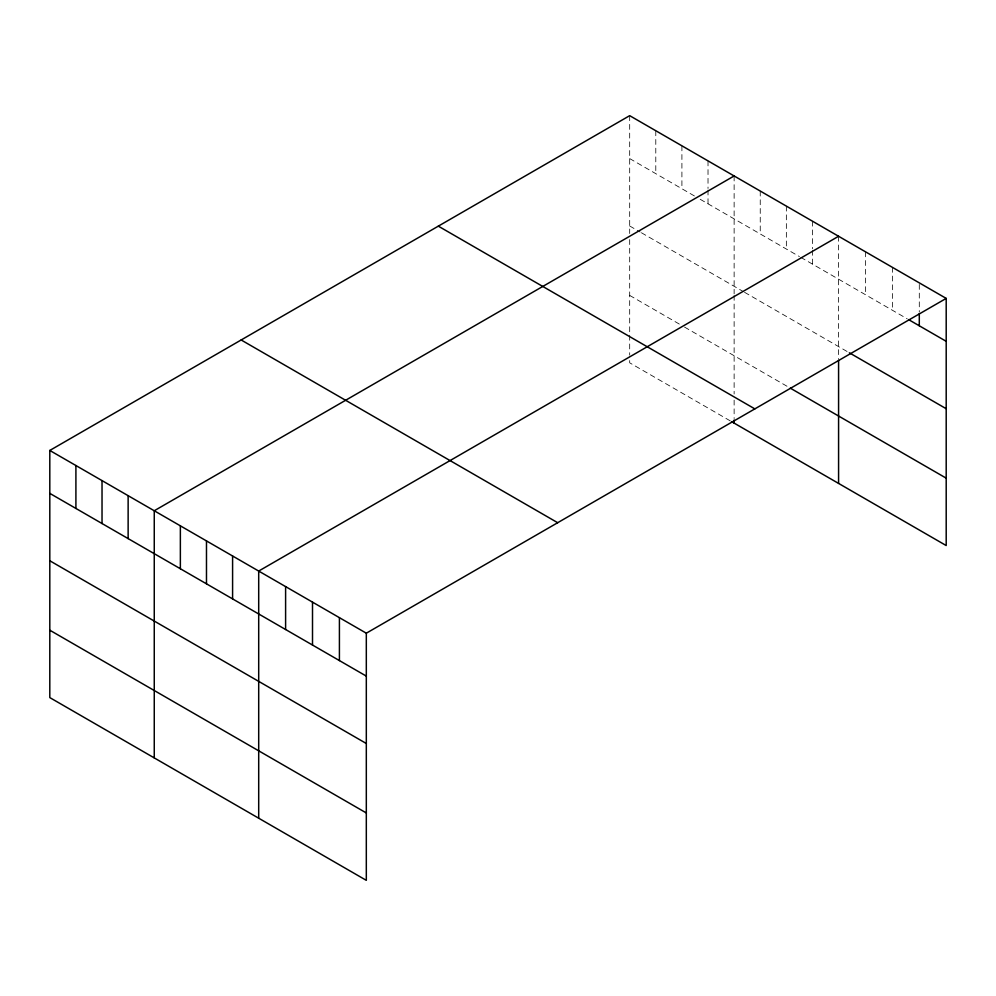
<?xml version="1.0" encoding="UTF-8"?>
<svg xmlns="http://www.w3.org/2000/svg" width="996" height="996" viewBox="0 0 996 996"><rect width="100%" height="100%" fill="white"/><g stroke="black" fill="none" stroke-linecap="round" stroke-linejoin="round"><path stroke-width="0.75" stroke-dasharray="4.98 3.74" d="M629.684 158.576L694.959 196.274M700.188 199.287L799.415 256.57M800.722 257.329L907.194 318.795M629.684 225.98L640.129 232.006M641.436 232.765L743.277 291.554M744.572 292.314L847.994 352.024M629.684 295.414L681.911 325.568M684.513 327.074L788.969 387.382M730.217 420.847L629.684 362.805L629.684 356.68M919.296 284.408L919.296 311.997M892.391 267.339L892.391 310.254M865.487 251.801L865.487 294.729M838.582 236.276L838.582 358.66M812.475 221.199L812.475 248.788M812.475 250.32L812.475 264.114M786.354 206.122L786.354 249.037M760.247 191.045L760.247 233.96M734.127 175.968L734.127 293.832M734.127 295.339L734.127 394.005M734.127 400.131L734.127 418.519M708.019 160.891L708.019 188.481M708.019 190.012L708.019 203.806M681.911 145.814L681.911 188.73M655.791 130.737L655.791 173.653M629.684 115.661L629.684 233.525M629.684 239.563L629.684 333.697M629.684 335.241L629.684 355.149"/><path stroke-width="1.49" d="M49.8 450.453L366.316 633.195L366.316 880.34L49.8 697.598L49.8 450.453L629.684 115.661L946.2 298.402L946.2 545.547L731.525 421.607M734.127 175.968L154.256 510.761L154.256 757.906M838.582 236.276L258.699 571.057L258.699 818.202M366.316 633.195L946.2 298.402M908.539 319.579L946.2 341.317M849.339 352.796L946.2 408.721M790.276 388.129L946.2 478.155M438.315 226.142L754.844 408.883M241.156 339.972L557.685 522.713M49.8 493.369L366.316 676.11M49.8 560.76L366.316 743.502M49.8 630.207L366.316 812.948M919.296 313.528L919.296 325.792M838.582 360.166L838.582 483.409M734.127 420.051L734.127 423.113M339.412 617.657L339.412 660.585M312.507 602.132L312.507 645.047M285.603 586.594L285.603 629.509M232.591 555.992L232.591 598.907M206.483 540.915L206.483 583.83M180.363 525.838L180.363 568.753M128.135 495.684L128.135 538.599M102.028 480.607L102.028 523.523M75.908 465.53L75.908 508.446"/></g></svg>
